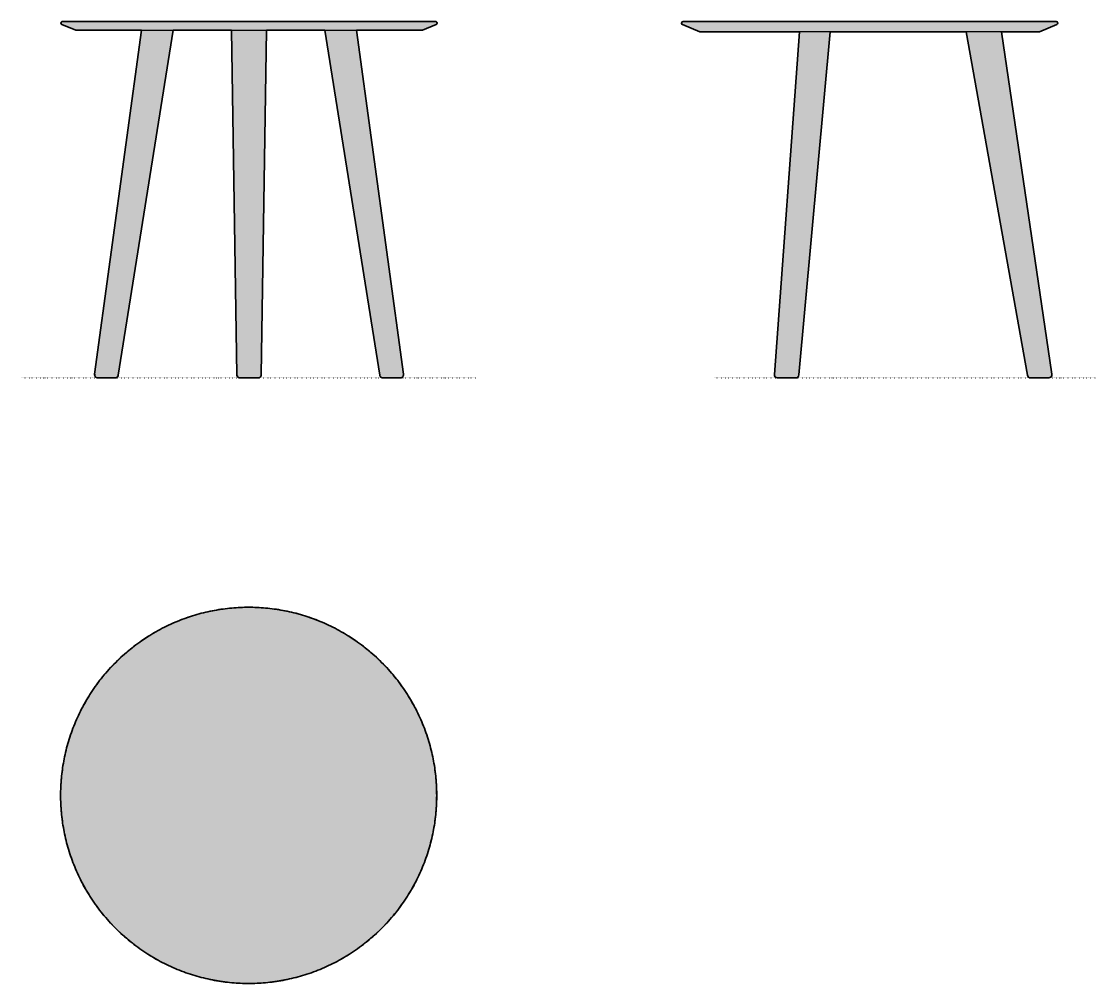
# Model space of a CAD drawing. Header units: millimetres. Extents: x 0 to 1356, y -765 to 450.
import ezdxf

# ---------------------------------------------------------------- set-up
doc = ezdxf.new("R2010")
doc.units = ezdxf.units.MM
doc.linetypes.add('Dots', pattern=[1, 0, -1])
doc.layers.add('Blocks', color=7, linetype='Continuous')
doc.layers.add('Blocks$Fill', color=7, linetype='Continuous', true_color=0xffffff)
for name, color, linetype, lineweight, true_color in [('Blocks$Inner', 7, 'Continuous', 25, 0x007f00), ('Blocks$Outline', 7, 'Continuous', 35, 0xff3f3f), ('Groud', 7, 'Dots', 25, 0x243775)]:
    doc.layers.add(name, color=color, linetype=linetype, lineweight=lineweight, true_color=true_color)

# ---------------------------------------------------------------- blocks, each defined once
blk = doc.blocks.new('Aarhus Side Table Top')
at = {"layer": 'Blocks$Fill'}
blk.add_hatch(color=256, dxfattribs=at).paths.add_polyline_path([(475, 0), (474.9, 5.3), (474.8, 10.6), (474.5, 15.9), (474, 21.3), (473.5, 26.8), (472.8, 32.2), (472, 37.7), (471, 43.2), (469.9, 48.7), (468.7, 54.3), (467.3, 59.8), (465.8, 65.4), (464.2, 70.9), (462.4, 76.4), (460.4, 81.9), (458.3, 87.4), (456.1, 92.9), (453.7, 98.3), (451.2, 103.7), (448.5, 109.1), (445.6, 114.4), (442.7, 119.6), (439.5, 124.8), (436.3, 130), (432.9, 135), (429.4, 140), (425.7, 144.9), (421.9, 149.7), (418, 154.4), (413.9, 159), (409.7, 163.5), (405.4, 167.9), (401, 172.2), (396.5, 176.4), (391.9, 180.5), (387.2, 184.4), (382.4, 188.2), (377.5, 191.9), (372.5, 195.4), (367.5, 198.8), (362.3, 202), (357.1, 205.2), (351.9, 208.1), (346.6, 211), (341.2, 213.7), (335.8, 216.2), (330.4, 218.6), (324.9, 220.8), (319.4, 222.9), (313.9, 224.9), (308.4, 226.7), (302.9, 228.3), (297.3, 229.8), (291.8, 231.2), (286.2, 232.4), (280.7, 233.5), (275.2, 234.5), (269.7, 235.3), (264.3, 236), (258.8, 236.5), (253.4, 237), (248.1, 237.3), (242.8, 237.4), (237.5, 237.5), (232.2, 237.4), (226.9, 237.3), (221.6, 237), (216.2, 236.5), (210.7, 236), (205.3, 235.3), (199.8, 234.5), (194.3, 233.5), (188.8, 232.4), (183.2, 231.2), (177.7, 229.8), (172.1, 228.3), (166.6, 226.7), (161.1, 224.9), (155.6, 222.9), (150.1, 220.8), (144.6, 218.6), (139.2, 216.2), (133.8, 213.7), (128.4, 211), (123.1, 208.1), (117.9, 205.2), (112.7, 202), (107.5, 198.8), (102.5, 195.4), (97.5, 191.9), (92.6, 188.2), (87.8, 184.4), (83.1, 180.5), (78.5, 176.4), (74, 172.2), (69.6, 167.9), (65.3, 163.5), (61.1, 159), (57, 154.4), (53.1, 149.7), (49.3, 144.9), (45.6, 140), (42.1, 135), (38.7, 130), (35.5, 124.8), (32.3, 119.6), (29.4, 114.4), (26.5, 109.1), (23.8, 103.7), (21.3, 98.3), (18.9, 92.9), (16.7, 87.4), (14.6, 81.9), (12.6, 76.4), (10.8, 70.9), (9.2, 65.4), (7.7, 59.8), (6.3, 54.3), (5.1, 48.7), (4, 43.2), (3, 37.7), (2.2, 32.2), (1.5, 26.8), (1, 21.3), (0.5, 15.9), (0.2, 10.6), (0.1, 5.3), (0, 0), (0.1, -5.3), (0.2, -10.6), (0.5, -15.9), (1, -21.3), (1.5, -26.8), (2.2, -32.2), (3, -37.7), (4, -43.2), (5.1, -48.7), (6.3, -54.3), (7.7, -59.8), (9.2, -65.4), (10.8, -70.9), (12.6, -76.4), (14.6, -81.9), (16.7, -87.4), (18.9, -92.9), (21.3, -98.3), (23.8, -103.7), (26.5, -109.1), (29.4, -114.4), (32.3, -119.6), (35.5, -124.8), (38.7, -130), (42.1, -135), (45.6, -140), (49.3, -144.9), (53.1, -149.7), (57, -154.4), (61.1, -159), (65.3, -163.5), (69.6, -167.9), (74, -172.2), (78.5, -176.4), (83.1, -180.5), (87.8, -184.4), (92.6, -188.2), (97.5, -191.9), (102.5, -195.4), (107.5, -198.8), (112.7, -202), (117.9, -205.2), (123.1, -208.1), (128.4, -211), (133.8, -213.7), (139.2, -216.2), (144.6, -218.6), (150.1, -220.8), (155.6, -222.9), (161.1, -224.9), (166.6, -226.7), (172.1, -228.3), (177.7, -229.8), (183.2, -231.2), (188.8, -232.4), (194.3, -233.5), (199.8, -234.5), (205.3, -235.3), (210.7, -236), (216.2, -236.5), (221.6, -237), (226.9, -237.3), (232.2, -237.4), (237.5, -237.5), (242.8, -237.4), (248.1, -237.3), (253.4, -237), (258.8, -236.5), (264.3, -236), (269.7, -235.3), (275.2, -234.5), (280.7, -233.5), (286.2, -232.4), (291.8, -231.2), (297.3, -229.8), (302.9, -228.3), (308.4, -226.7), (313.9, -224.9), (319.4, -222.9), (324.9, -220.8), (330.4, -218.6), (335.8, -216.2), (341.2, -213.7), (346.6, -211), (351.9, -208.1), (357.1, -205.2), (362.3, -202), (367.5, -198.8), (372.5, -195.4), (377.5, -191.9), (382.4, -188.2), (387.2, -184.4), (391.9, -180.5), (396.5, -176.4), (401, -172.2), (405.4, -167.9), (409.7, -163.5), (413.9, -159), (418, -154.4), (421.9, -149.7), (425.7, -144.9), (429.4, -140), (432.9, -135), (436.3, -130), (439.5, -124.8), (442.7, -119.6), (445.6, -114.4), (448.5, -109.1), (451.2, -103.7), (453.7, -98.3), (456.1, -92.9), (458.3, -87.4), (460.4, -81.9), (462.4, -76.4), (464.2, -70.9), (465.8, -65.4), (467.3, -59.8), (468.7, -54.3), (469.9, -48.7), (471, -43.2), (472, -37.7), (472.8, -32.2), (473.5, -26.8), (474, -21.3), (474.5, -15.9), (474.8, -10.6), (474.9, -5.3)], flags=0)
at = {"layer": 'Blocks$Inner'}
blk.add_circle((237.5, 0), 237.5, dxfattribs=at)
at = {"layer": 'Blocks$Outline'}
blk.add_rational_spline([(475, 0), (475, 237.5), (237.5, 237.5), (0, 237.5), (0, 0), (0, -237.5), (237.5, -237.5), (475, -237.5), (475, 0)], [1, 0.707106781187, 1, 0.707106781187, 1, 0.707106781187, 1, 0.707106781187, 1], degree=2, knots=[0, 0, 0, 373.064128, 373.064128, 746.128255, 746.128255, 1119.192383, 1119.192383, 1492.25651, 1492.25651, 1492.25651], dxfattribs=at)
blk = doc.blocks.new('Aarhus Side Table Side')
at = {"layer": 'Blocks$Fill'}
blk.add_hatch(color=256, dxfattribs=at).paths.add_polyline_path([(431.6, 450), (-39.3, 450), (-39.4, 450), (-39.4, 450), (-39.5, 450), (-39.5, 450), (-39.6, 450), (-39.6, 450), (-39.7, 450), (-39.7, 449.9), (-39.8, 449.9), (-39.8, 449.9), (-39.9, 449.9), (-39.9, 449.9), (-40, 449.9), (-40, 449.9), (-40.1, 449.8), (-40.1, 449.8), (-40.2, 449.8), (-40.2, 449.8), (-40.3, 449.8), (-40.3, 449.7), (-40.4, 449.7), (-40.4, 449.7), (-40.4, 449.7), (-40.5, 449.6), (-40.5, 449.6), (-40.6, 449.6), (-40.6, 449.5), (-40.6, 449.5), (-40.7, 449.5), (-40.7, 449.4), (-40.7, 449.4), (-40.8, 449.4), (-40.8, 449.3), (-40.8, 449.3), (-40.9, 449.3), (-40.9, 449.2), (-40.9, 449.2), (-41, 449.2), (-41, 449.1), (-41, 449.1), (-41.1, 449), (-41.1, 449), (-41.1, 449), (-41.1, 448.9), (-41.2, 448.9), (-41.2, 448.8), (-41.2, 448.8), (-41.2, 448.7), (-41.2, 448.7), (-41.3, 448.6), (-41.3, 448.6), (-41.3, 448.5), (-41.3, 448.5), (-41.3, 448.4), (-41.3, 448.4), (-41.3, 448.3), (-41.4, 448.3), (-41.4, 448.2), (-41.4, 448.2), (-41.4, 448.1), (-41.4, 448.1), (-41.4, 448), (-41.4, 448), (-41.4, 447.9), (-41.4, 447.9), (-41.4, 447.8), (-41.4, 447.8), (-41.4, 447.8), (-41.4, 447.7), (-41.4, 447.7), (-41.4, 447.7), (-41.4, 447.6), (-41.4, 447.6), (-41.3, 447.5), (-41.3, 447.5), (-41.3, 447.5), (-41.3, 447.4), (-41.3, 447.4), (-41.3, 447.4), (-41.3, 447.3), (-41.3, 447.3), (-41.3, 447.3), (-41.3, 447.2), (-41.2, 447.2), (-41.2, 447.2), (-41.2, 447.1), (-41.2, 447.1), (-41.2, 447), (-41.2, 447), (-41.2, 447), (-41.1, 446.9), (-41.1, 446.9), (-41.1, 446.9), (-41.1, 446.9), (-41.1, 446.8), (-41, 446.8), (-41, 446.8), (-41, 446.7), (-41, 446.7), (-41, 446.7), (-40.9, 446.6), (-40.9, 446.6), (-40.9, 446.6), (-40.9, 446.6), (-40.8, 446.5), (-40.8, 446.5), (-40.8, 446.5), (-40.8, 446.4), (-40.7, 446.4), (-40.7, 446.4), (-40.7, 446.4), (-40.6, 446.3), (-40.6, 446.3), (-40.6, 446.3), (-40.6, 446.3), (-40.5, 446.3), (-40.5, 446.2), (-40.5, 446.2), (-40.4, 446.2), (-40.4, 446.2), (-40.4, 446.1), (-40.3, 446.1), (-40.3, 446.1), (-40.3, 446.1), (-40.2, 446.1), (-40.2, 446.1), (-40.2, 446), (-40.1, 446), (-18.5, 436.9), (107.4, 436.9), (75.9, 4.4), (75.9, 4.3), (75.9, 4.2), (75.9, 4.1), (75.9, 4), (75.9, 3.9), (75.9, 3.8), (75.9, 3.7), (75.9, 3.6), (75.9, 3.5), (75.9, 3.4), (75.9, 3.3), (76, 3.2), (76, 3.1), (76, 3), (76, 2.9), (76.1, 2.8), (76.1, 2.7), (76.1, 2.6), (76.2, 2.5), (76.2, 2.4), (76.3, 2.3), (76.3, 2.2), (76.4, 2.1), (76.4, 2.1), (76.5, 2), (76.5, 1.9), (76.6, 1.8), (76.6, 1.7), (76.7, 1.7), (76.7, 1.6), (76.8, 1.5), (76.9, 1.4), (76.9, 1.3), (77, 1.3), (77.1, 1.2), (77.1, 1.1), (77.2, 1.1), (77.3, 1), (77.4, 0.9), (77.4, 0.9), (77.5, 0.8), (77.6, 0.8), (77.7, 0.7), (77.8, 0.6), (77.8, 0.6), (77.9, 0.5), (78, 0.5), (78.1, 0.4), (78.2, 0.4), (78.3, 0.4), (78.4, 0.3), (78.5, 0.3), (78.6, 0.2), (78.7, 0.2), (78.8, 0.2), (78.9, 0.2), (79, 0.1), (79.1, 0.1), (79.2, 0.1), (79.3, 0.1), (79.4, 0), (79.5, 0), (79.6, 0), (79.7, 0), (79.7, 0), (79.9, 0), (80, 0), (102.6, 0), (102.7, 0), (102.8, 0), (102.9, 0), (103, 0), (103.1, 0), (103.2, 0), (103.3, 0.1), (103.4, 0.1), (103.5, 0.1), (103.6, 0.1), (103.7, 0.1), (103.8, 0.2), (103.9, 0.2), (104, 0.2), (104.1, 0.3), (104.2, 0.3), (104.3, 0.3), (104.3, 0.4), (104.4, 0.4), (104.5, 0.4), (104.6, 0.5), (104.7, 0.5), (104.8, 0.6), (104.8, 0.6), (104.9, 0.7), (105, 0.7), (105.1, 0.8), (105.1, 0.8), (105.2, 0.9), (105.3, 1), (105.4, 1), (105.4, 1.1), (105.5, 1.1), (105.6, 1.2), (105.6, 1.3), (105.7, 1.3), (105.8, 1.4), (105.8, 1.5), (105.9, 1.6), (105.9, 1.6), (106, 1.7), (106, 1.8), (106.1, 1.9), (106.1, 1.9), (106.2, 2), (106.2, 2.1), (106.3, 2.2), (106.3, 2.3), (106.4, 2.4), (106.4, 2.4), (106.4, 2.5), (106.5, 2.6), (106.5, 2.7), (106.5, 2.8), (106.6, 2.9), (106.6, 3), (106.6, 3.1), (106.7, 3.2), (106.7, 3.3), (106.7, 3.4), (106.7, 3.5), (106.7, 3.6), (106.7, 3.7), (106.7, 3.8), (146.1, 436.9), (317.9, 436.9), (395.6, 3.4), (395.6, 3.3), (395.6, 3.2), (395.6, 3.1), (395.6, 3.1), (395.7, 3), (395.7, 2.9), (395.7, 2.8), (395.7, 2.7), (395.8, 2.6), (395.8, 2.5), (395.8, 2.4), (395.9, 2.4), (395.9, 2.3), (396, 2.2), (396, 2.1), (396.1, 2), (396.1, 2), (396.1, 1.9), (396.2, 1.8), (396.2, 1.7), (396.3, 1.7), (396.3, 1.6), (396.4, 1.5), (396.5, 1.5), (396.5, 1.4), (396.6, 1.3), (396.6, 1.3), (396.7, 1.2), (396.8, 1.1), (396.8, 1.1), (396.9, 1), (397, 1), (397, 0.9), (397.1, 0.9), (397.2, 0.8), (397.2, 0.8), (397.3, 0.7), (397.4, 0.7), (397.5, 0.6), (397.5, 0.6), (397.6, 0.5), (397.7, 0.5), (397.8, 0.4), (397.9, 0.4), (397.9, 0.4), (398, 0.3), (398.1, 0.3), (398.2, 0.3), (398.3, 0.2), (398.3, 0.2), (398.4, 0.2), (398.5, 0.1), (398.6, 0.1), (398.7, 0.1), (398.8, 0.1), (398.9, 0.1), (399, 0.1), (399.1, 0), (399.1, 0), (399.2, 0), (399.3, 0), (399.4, 0), (399.5, 0), (399.6, 0), (422.3, 0), (422.4, 0), (422.5, 0), (422.6, 0), (422.7, 0), (422.8, 0), (422.9, 0), (423, 0.1), (423.1, 0.1), (423.2, 0.1), (423.3, 0.1), (423.4, 0.2), (423.5, 0.2), (423.6, 0.2), (423.7, 0.2), (423.8, 0.3), (423.9, 0.3), (424, 0.4), (424, 0.4), (424.1, 0.5), (424.2, 0.5), (424.3, 0.5), (424.4, 0.6), (424.5, 0.6), (424.6, 0.7), (424.6, 0.8), (424.7, 0.8), (424.8, 0.9), (424.9, 0.9), (425, 1), (425, 1.1), (425.1, 1.1), (425.2, 1.2), (425.2, 1.3), (425.3, 1.3), (425.4, 1.4), (425.4, 1.5), (425.5, 1.6), (425.6, 1.7), (425.6, 1.7), (425.7, 1.8), (425.7, 1.9), (425.8, 2), (425.8, 2.1), (425.9, 2.2), (425.9, 2.2), (426, 2.3), (426, 2.4), (426.1, 2.5), (426.1, 2.6), (426.1, 2.7), (426.2, 2.8), (426.2, 2.9), (426.2, 3), (426.2, 3.1), (426.3, 3.2), (426.3, 3.3), (426.3, 3.4), (426.3, 3.5), (426.3, 3.6), (426.4, 3.7), (426.4, 3.8), (426.4, 3.9), (426.4, 4), (426.4, 4.1), (426.4, 4.3), (426.4, 4.3), (426.4, 4.4), (426.4, 4.5), (426.4, 4.6), (426.3, 4.6), (426.3, 4.7), (362.6, 436.9), (410.8, 436.9), (432.4, 446), (432.5, 446), (432.5, 446.1), (432.6, 446.1), (432.6, 446.1), (432.7, 446.1), (432.7, 446.2), (432.7, 446.2), (432.8, 446.2), (432.8, 446.3), (432.9, 446.3), (432.9, 446.3), (433, 446.4), (433, 446.4), (433, 446.4), (433.1, 446.5), (433.1, 446.5), (433.1, 446.5), (433.2, 446.6), (433.2, 446.6), (433.2, 446.6), (433.3, 446.7), (433.3, 446.7), (433.3, 446.8), (433.3, 446.8), (433.4, 446.8), (433.4, 446.9), (433.4, 446.9), (433.5, 447), (433.5, 447), (433.5, 447.1), (433.5, 447.1), (433.5, 447.1), (433.6, 447.2), (433.6, 447.2), (433.6, 447.3), (433.6, 447.3), (433.6, 447.4), (433.6, 447.4), (433.6, 447.5), (433.6, 447.5), (433.7, 447.6), (433.7, 447.6), (433.7, 447.7), (433.7, 447.7), (433.7, 447.8), (433.7, 447.8), (433.7, 447.9), (433.7, 447.9), (433.7, 448), (433.7, 448), (433.7, 448.1), (433.7, 448.1), (433.7, 448.2), (433.7, 448.2), (433.7, 448.3), (433.6, 448.3), (433.6, 448.4), (433.6, 448.4), (433.6, 448.5), (433.6, 448.5), (433.6, 448.6), (433.6, 448.6), (433.5, 448.7), (433.5, 448.7), (433.5, 448.8), (433.5, 448.8), (433.5, 448.8), (433.5, 448.9), (433.4, 448.9), (433.4, 448.9), (433.4, 449), (433.4, 449), (433.4, 449), (433.3, 449.1), (433.3, 449.1), (433.3, 449.1), (433.3, 449.2), (433.3, 449.2), (433.2, 449.2), (433.2, 449.2), (433.2, 449.3), (433.2, 449.3), (433.1, 449.3), (433.1, 449.4), (433.1, 449.4), (433.1, 449.4), (433, 449.4), (433, 449.5), (433, 449.5), (432.9, 449.5), (432.9, 449.5), (432.9, 449.6), (432.9, 449.6), (432.8, 449.6), (432.8, 449.6), (432.8, 449.6), (432.7, 449.7), (432.7, 449.7), (432.7, 449.7), (432.6, 449.7), (432.6, 449.7), (432.6, 449.8), (432.5, 449.8), (432.5, 449.8), (432.5, 449.8), (432.4, 449.8), (432.4, 449.8), (432.4, 449.8), (432.3, 449.9), (432.3, 449.9), (432.3, 449.9), (432.2, 449.9), (432.2, 449.9), (432.2, 449.9), (432.1, 449.9), (432.1, 449.9), (432, 449.9), (432, 449.9), (432, 450), (431.9, 450), (431.9, 450), (431.9, 450), (431.8, 450), (431.8, 450), (431.7, 450), (431.7, 450), (431.7, 450)], flags=0)
at = {"layer": 'Blocks$Inner'}
for points in [[(-39.3, 450), (431.6, 450)], [(432.4, 446), (410.8, 436.9), (-18.5, 436.9), (-40.1, 446)], [(107.4, 436.9), (75.9, 4.4)], [(106.7, 3.8), (146.1, 436.9)], [(317.9, 436.9), (395.6, 3.4)], [(426.3, 4.7), (362.6, 436.9)], [(80, 0), (102.6, 0)], [(399.6, 0), (422.3, 0)]]:
    blk.add_lwpolyline(points, dxfattribs=at)
for points, knots in [([(-40.1, 446), (-40.9, 446.4), (-41.4, 447.1), (-41.4, 447.9), (-41.4, 449.1), (-40.5, 450), (-39.3, 450)], [6, 6, 6, 6, 7, 7, 7, 8, 8, 8, 8]), ([(431.6, 450), (432.5, 450), (433.2, 449.5), (433.5, 448.7), (434, 447.7), (433.5, 446.5), (432.4, 446)], [1, 1, 1, 1, 2, 2, 2, 3, 3, 3, 3]), ([(75.9, 4.4), (75.7, 2.1), (77.4, 0.2), (79.7, 0), (79.8, 0), (79.9, 0), (80, 0)], [1, 1, 1, 1, 2, 2, 2, 3, 3, 3, 3]), ([(422.3, 0), (424.5, 0), (426.4, 1.8), (426.4, 4.1), (426.4, 4.3), (426.4, 4.5), (426.3, 4.7)], [2, 2, 2, 2, 3, 3, 3, 4, 4, 4, 4])]:
    blk.add_open_spline(points, degree=3, knots=knots, dxfattribs=at)
for points in [[(102.6, 0), (104.8, 0), (106.6, 1.6), (106.7, 3.8)], [(395.6, 3.4), (395.9, 1.4), (397.6, 0), (399.6, 0)]]:
    blk.add_open_spline(points, degree=3, dxfattribs=at)
at = {"layer": 'Blocks$Outline'}
for points in [[(431.6, 450), (-39.3, 450)], [(-40.1, 446), (-18.5, 436.9)], [(-18.5, 436.9), (107.4, 436.9)], [(107.4, 436.9), (75.9, 4.4)], [(106.7, 3.8), (146.1, 436.9)], [(146.1, 436.9), (317.9, 436.9)], [(317.9, 436.9), (395.6, 3.4)], [(426.3, 4.7), (362.6, 436.9)], [(362.6, 436.9), (410.8, 436.9)], [(410.8, 436.9), (432.4, 446)], [(80, 0), (102.6, 0)], [(399.6, 0), (422.3, 0)]]:
    blk.add_lwpolyline(points, dxfattribs=at)
for points in [[(-39.3, 450), (-40.5, 450), (-41.4, 449.1), (-41.4, 447.9), (-41.4, 447.1), (-40.9, 446.4), (-40.1, 446)], [(432.4, 446), (433.5, 446.5), (434, 447.7), (433.5, 448.7), (433.2, 449.5), (432.5, 450), (431.6, 450)], [(75.9, 4.4), (75.7, 2.1), (77.4, 0.2), (79.7, 0), (79.8, 0), (79.9, 0), (80, 0)], [(422.3, 0), (424.5, 0), (426.4, 1.8), (426.4, 4.1), (426.4, 4.3), (426.4, 4.5), (426.3, 4.7)]]:
    blk.add_open_spline(points, degree=3, knots=[0, 0, 0, 0, 1, 1, 1, 2, 2, 2, 2], dxfattribs=at)
for points in [[(102.6, 0), (104.8, 0), (106.6, 1.6), (106.7, 3.8)], [(395.6, 3.4), (395.9, 1.4), (397.6, 0), (399.6, 0)]]:
    blk.add_open_spline(points, degree=3, dxfattribs=at)
blk = doc.blocks.new('Aarhus Side Table Front')
at = {"layer": 'Blocks$Fill'}
blk.add_hatch(color=256, dxfattribs=at).paths.add_polyline_path([(286.9, 450), (51.9, 450), (51.9, 450), (51.8, 450), (51.8, 450), (51.7, 450), (51.7, 450), (51.7, 450), (51.6, 450), (51.6, 450), (51.5, 450), (51.5, 450), (51.5, 449.9), (51.4, 449.9), (51.4, 449.9), (51.3, 449.9), (51.3, 449.9), (51.2, 449.9), (51.2, 449.9), (51.2, 449.9), (51.1, 449.8), (51.1, 449.8), (51, 449.8), (51, 449.8), (51, 449.8), (50.9, 449.7), (50.9, 449.7), (50.9, 449.7), (50.8, 449.7), (50.8, 449.7), (50.7, 449.6), (50.7, 449.6), (50.7, 449.6), (50.6, 449.5), (50.6, 449.5), (50.6, 449.5), (50.5, 449.5), (50.5, 449.4), (50.5, 449.4), (50.4, 449.4), (50.4, 449.3), (50.4, 449.3), (50.4, 449.3), (50.3, 449.2), (50.3, 449.2), (50.3, 449.2), (50.2, 449.1), (50.2, 449.1), (50.2, 449.1), (50.2, 449), (50.2, 449), (50.1, 448.9), (50.1, 448.9), (50.1, 448.9), (50.1, 448.8), (50.1, 448.8), (50, 448.7), (50, 448.7), (50, 448.7), (50, 448.6), (50, 448.6), (50, 448.6), (50, 448.5), (50, 448.5), (49.9, 448.4), (49.9, 448.4), (49.9, 448.4), (49.9, 448.3), (49.9, 448.3), (49.9, 448.2), (49.9, 448.2), (49.9, 448.2), (49.9, 448.1), (49.9, 448.1), (49.9, 448), (49.9, 448), (49.9, 447.9), (49.9, 447.9), (49.9, 447.9), (49.9, 447.8), (49.9, 447.8), (49.9, 447.7), (49.9, 447.7), (49.9, 447.6), (49.9, 447.6), (49.9, 447.6), (50, 447.5), (50, 447.5), (50, 447.4), (50, 447.4), (50, 447.3), (50, 447.3), (50, 447.3), (50.1, 447.2), (50.1, 447.2), (50.1, 447.1), (50.1, 447.1), (50.1, 447.1), (50.2, 447), (50.2, 447), (50.2, 446.9), (50.2, 446.9), (50.2, 446.9), (50.3, 446.8), (50.3, 446.8), (50.3, 446.8), (50.4, 446.7), (50.4, 446.7), (50.4, 446.7), (50.4, 446.6), (50.5, 446.6), (50.5, 446.6), (50.5, 446.5), (50.6, 446.5), (50.6, 446.5), (50.6, 446.5), (50.7, 446.4), (50.7, 446.4), (50.7, 446.4), (50.8, 446.4), (50.8, 446.3), (50.8, 446.3), (50.9, 446.3), (50.9, 446.3), (50.9, 446.2), (51, 446.2), (51, 446.2), (51.1, 446.2), (51.1, 446.2), (51.1, 446.2), (68.5, 438.9), (151.6, 438.9), (92.4, 4.5), (92.4, 4.4), (92.4, 4.3), (92.4, 4.2), (92.4, 4.1), (92.4, 4), (92.4, 3.9), (92.4, 3.8), (92.4, 3.7), (92.4, 3.6), (92.4, 3.5), (92.4, 3.4), (92.5, 3.3), (92.5, 3.2), (92.5, 3.1), (92.5, 3), (92.6, 2.9), (92.6, 2.7), (92.6, 2.6), (92.7, 2.5), (92.7, 2.4), (92.7, 2.3), (92.8, 2.2), (92.8, 2.2), (92.9, 2.1), (92.9, 2), (93, 1.9), (93.1, 1.8), (93.1, 1.7), (93.2, 1.6), (93.2, 1.5), (93.3, 1.4), (93.4, 1.4), (93.4, 1.3), (93.5, 1.2), (93.6, 1.1), (93.7, 1.1), (93.7, 1), (93.8, 0.9), (93.9, 0.9), (94, 0.8), (94.1, 0.7), (94.2, 0.7), (94.3, 0.6), (94.3, 0.6), (94.4, 0.5), (94.5, 0.5), (94.6, 0.4), (94.7, 0.4), (94.8, 0.3), (94.9, 0.3), (95, 0.2), (95.1, 0.2), (95.2, 0.2), (95.3, 0.1), (95.4, 0.1), (95.5, 0.1), (95.7, 0.1), (95.8, 0), (95.9, 0), (96, 0), (96.1, 0), (96.2, 0), (96.3, 0), (96.4, 0), (118.4, 0), (118.5, 0), (118.6, 0), (118.6, 0), (118.7, 0), (118.8, 0), (118.9, 0), (119, 0), (119.1, 0.1), (119.1, 0.1), (119.2, 0.1), (119.3, 0.1), (119.4, 0.1), (119.5, 0.2), (119.6, 0.2), (119.6, 0.2), (119.7, 0.2), (119.8, 0.3), (119.9, 0.3), (120, 0.3), (120.1, 0.4), (120.1, 0.4), (120.2, 0.4), (120.3, 0.5), (120.4, 0.5), (120.5, 0.6), (120.5, 0.6), (120.6, 0.7), (120.7, 0.7), (120.8, 0.8), (120.8, 0.8), (120.9, 0.9), (121, 1), (121.1, 1), (121.1, 1.1), (121.2, 1.1), (121.3, 1.2), (121.3, 1.3), (121.4, 1.3), (121.4, 1.4), (121.5, 1.5), (121.6, 1.6), (121.6, 1.6), (121.7, 1.7), (121.7, 1.8), (121.8, 1.9), (121.8, 1.9), (121.9, 2), (121.9, 2.1), (121.9, 2.2), (122, 2.2), (122, 2.3), (122.1, 2.4), (122.1, 2.5), (122.1, 2.6), (122.2, 2.6), (122.2, 2.7), (122.2, 2.8), (122.2, 2.9), (122.3, 3), (122.3, 3), (122.3, 3.1), (122.3, 3.2), (122.3, 3.3), (122.3, 3.4), (191.7, 438.9), (265.3, 438.9), (271.9, 3.9), (271.9, 3.9), (271.9, 3.8), (271.9, 3.7), (271.9, 3.6), (271.9, 3.5), (271.9, 3.4), (272, 3.3), (272, 3.2), (272, 3.1), (272, 3), (272, 2.9), (272.1, 2.8), (272.1, 2.8), (272.1, 2.7), (272.2, 2.6), (272.2, 2.5), (272.2, 2.4), (272.3, 2.3), (272.3, 2.2), (272.4, 2.1), (272.4, 2), (272.5, 1.9), (272.5, 1.9), (272.6, 1.8), (272.6, 1.7), (272.7, 1.6), (272.8, 1.5), (272.8, 1.5), (272.9, 1.4), (273, 1.3), (273, 1.2), (273.1, 1.2), (273.2, 1.1), (273.2, 1), (273.3, 0.9), (273.4, 0.9), (273.5, 0.8), (273.6, 0.8), (273.6, 0.7), (273.7, 0.6), (273.8, 0.6), (273.9, 0.5), (274, 0.5), (274.1, 0.4), (274.2, 0.4), (274.3, 0.4), (274.4, 0.3), (274.4, 0.3), (274.5, 0.2), (274.6, 0.2), (274.7, 0.2), (274.8, 0.2), (274.9, 0.1), (275, 0.1), (275.1, 0.1), (275.2, 0.1), (275.3, 0), (275.4, 0), (275.5, 0), (275.5, 0), (275.6, 0), (275.7, 0), (275.8, 0), (275.9, 0), (286.9, 0), (298.9, 0), (299, 0), (299.1, 0), (299.1, 0), (299.2, 0), (299.3, 0), (299.4, 0), (299.5, 0), (299.6, 0.1), (299.7, 0.1), (299.8, 0.1), (299.9, 0.1), (300, 0.2), (300.1, 0.2), (300.1, 0.2), (300.2, 0.2), (300.3, 0.3), (300.4, 0.3), (300.5, 0.4), (300.6, 0.4), (300.7, 0.4), (300.8, 0.5), (300.9, 0.5), (301, 0.6), (301, 0.6), (301.1, 0.7), (301.2, 0.8), (301.3, 0.8), (301.4, 0.9), (301.5, 0.9), (301.5, 1), (301.6, 1.1), (301.7, 1.2), (301.8, 1.2), (301.8, 1.3), (301.9, 1.4), (302, 1.5), (302, 1.5), (302.1, 1.6), (302.1, 1.7), (302.2, 1.8), (302.3, 1.9), (302.3, 1.9), (302.4, 2), (302.4, 2.1), (302.5, 2.2), (302.5, 2.3), (302.5, 2.4), (302.6, 2.5), (302.6, 2.6), (302.6, 2.7), (302.7, 2.8), (302.7, 2.8), (302.7, 2.9), (302.8, 3), (302.8, 3.1), (302.8, 3.2), (302.8, 3.3), (302.8, 3.4), (302.8, 3.5), (302.9, 3.6), (302.9, 3.7), (302.9, 3.8), (302.9, 3.9), (302.9, 3.9), (309.5, 438.9), (383.1, 438.9), (452.4, 3.4), (452.5, 3.3), (452.5, 3.2), (452.5, 3.1), (452.5, 3), (452.5, 3), (452.5, 2.9), (452.6, 2.8), (452.6, 2.7), (452.6, 2.6), (452.7, 2.6), (452.7, 2.5), (452.7, 2.4), (452.8, 2.3), (452.8, 2.2), (452.8, 2.2), (452.9, 2.1), (452.9, 2), (453, 1.9), (453, 1.9), (453.1, 1.8), (453.1, 1.7), (453.2, 1.6), (453.2, 1.6), (453.3, 1.5), (453.3, 1.4), (453.4, 1.3), (453.5, 1.3), (453.5, 1.2), (453.6, 1.1), (453.7, 1.1), (453.7, 1), (453.8, 1), (453.9, 0.9), (453.9, 0.8), (454, 0.8), (454.1, 0.7), (454.2, 0.7), (454.2, 0.6), (454.3, 0.6), (454.4, 0.5), (454.5, 0.5), (454.6, 0.4), (454.6, 0.4), (454.7, 0.4), (454.8, 0.3), (454.9, 0.3), (455, 0.3), (455, 0.2), (455.1, 0.2), (455.2, 0.2), (455.3, 0.2), (455.4, 0.1), (455.5, 0.1), (455.6, 0.1), (455.6, 0.1), (455.7, 0.1), (455.8, 0), (455.9, 0), (456, 0), (456.1, 0), (456.1, 0), (456.2, 0), (456.3, 0), (456.4, 0), (478.4, 0), (478.5, 0), (478.6, 0), (478.7, 0), (478.8, 0), (478.9, 0), (479, 0), (479.1, 0.1), (479.2, 0.1), (479.3, 0.1), (479.4, 0.1), (479.5, 0.2), (479.6, 0.2), (479.7, 0.2), (479.8, 0.3), (479.9, 0.3), (480, 0.4), (480.1, 0.4), (480.2, 0.5), (480.3, 0.5), (480.4, 0.6), (480.5, 0.6), (480.6, 0.7), (480.7, 0.7), (480.8, 0.8), (480.9, 0.9), (481, 0.9), (481, 1), (481.1, 1.1), (481.2, 1.1), (481.3, 1.2), (481.3, 1.3), (481.4, 1.4), (481.5, 1.4), (481.5, 1.5), (481.6, 1.6), (481.7, 1.7), (481.7, 1.8), (481.8, 1.9), (481.8, 2), (481.9, 2.1), (481.9, 2.2), (482, 2.2), (482, 2.3), (482.1, 2.4), (482.1, 2.5), (482.2, 2.6), (482.2, 2.7), (482.2, 2.9), (482.3, 3), (482.3, 3.1), (482.3, 3.2), (482.3, 3.3), (482.3, 3.4), (482.4, 3.5), (482.4, 3.6), (482.4, 3.7), (482.4, 3.8), (482.4, 3.9), (482.4, 4), (482.4, 4.1), (482.4, 4.2), (482.4, 4.3), (482.4, 4.4), (482.4, 4.5), (423.2, 438.9), (506.3, 438.9), (523.7, 446.2), (523.7, 446.2), (523.7, 446.2), (523.8, 446.2), (523.8, 446.2), (523.8, 446.2), (523.9, 446.3), (523.9, 446.3), (523.9, 446.3), (524, 446.3), (524, 446.4), (524, 446.4), (524.1, 446.4), (524.1, 446.4), (524.1, 446.5), (524.2, 446.5), (524.2, 446.5), (524.2, 446.5), (524.3, 446.6), (524.3, 446.6), (524.3, 446.6), (524.4, 446.7), (524.4, 446.7), (524.4, 446.7), (524.5, 446.8), (524.5, 446.8), (524.5, 446.8), (524.5, 446.9), (524.6, 446.9), (524.6, 446.9), (524.6, 447), (524.6, 447), (524.6, 447.1), (524.7, 447.1), (524.7, 447.1), (524.7, 447.2), (524.7, 447.2), (524.7, 447.3), (524.8, 447.3), (524.8, 447.3), (524.8, 447.4), (524.8, 447.4), (524.8, 447.5), (524.8, 447.5), (524.8, 447.6), (524.8, 447.6), (524.8, 447.6), (524.9, 447.7), (524.9, 447.7), (524.9, 447.8), (524.9, 447.8), (524.9, 447.9), (524.9, 447.9), (524.9, 447.9), (524.9, 448), (524.9, 448), (524.9, 448.1), (524.9, 448.1), (524.9, 448.2), (524.9, 448.2), (524.9, 448.2), (524.9, 448.3), (524.9, 448.3), (524.8, 448.4), (524.8, 448.4), (524.8, 448.4), (524.8, 448.5), (524.8, 448.5), (524.8, 448.6), (524.8, 448.6), (524.8, 448.6), (524.8, 448.7), (524.7, 448.7), (524.7, 448.7), (524.7, 448.8), (524.7, 448.8), (524.7, 448.9), (524.7, 448.9), (524.6, 448.9), (524.6, 449), (524.6, 449), (524.6, 449.1), (524.6, 449.1), (524.5, 449.1), (524.5, 449.2), (524.5, 449.2), (524.5, 449.2), (524.4, 449.3), (524.4, 449.3), (524.4, 449.3), (524.3, 449.4), (524.3, 449.4), (524.3, 449.4), (524.2, 449.5), (524.2, 449.5), (524.2, 449.5), (524.1, 449.5), (524.1, 449.6), (524.1, 449.6), (524, 449.6), (524, 449.7), (524, 449.7), (523.9, 449.7), (523.9, 449.7), (523.9, 449.7), (523.8, 449.8), (523.8, 449.8), (523.7, 449.8), (523.7, 449.8), (523.7, 449.8), (523.6, 449.9), (523.6, 449.9), (523.5, 449.9), (523.5, 449.9), (523.4, 449.9), (523.4, 449.9), (523.4, 449.9), (523.3, 449.9), (523.3, 450), (523.2, 450), (523.2, 450), (523.2, 450), (523.1, 450), (523.1, 450), (523, 450), (523, 450), (523, 450), (522.9, 450), (522.9, 450)], flags=0)
at = {"layer": 'Blocks$Inner'}
for p, q in [((151.6, 438.9), (92.4, 4.5)), ((122.3, 3.4), (191.7, 438.9)), ((265.3, 438.9), (271.9, 3.9)), ((452.4, 3.4), (383.1, 438.9)), ((423.2, 438.9), (482.4, 4.5)), ((96.4, 0), (118.4, 0)), ((478.4, 0), (456.4, 0))]:
    blk.add_line(p, q, dxfattribs=at)
for points in [[(522.9, 450), (286.9, 450), (51.9, 450)], [(51.1, 446.2), (68.5, 438.9), (286.9, 438.9), (506.3, 438.9), (523.7, 446.2)], [(302.9, 3.9), (309.5, 438.9)], [(275.9, 0), (286.9, 0), (298.9, 0)]]:
    blk.add_lwpolyline(points, dxfattribs=at)
for centre, radius, start, end in [((51.9, 448), 2, 90, 247.22), ((522.9, 448), 2, 292.78, 90), ((96.4, 4), 4, 172.2166, 270), ((118.4, 4), 4, 270, 350.9193), ((275.9, 4), 4, 180.8761, 270), ((298.9, 4), 4, 270, 359.1239)]:
    blk.add_arc(centre, radius, start, end, dxfattribs=at)
at = {"layer": 'Blocks$Inner', "extrusion": (0, 0, -1)}
for centre, start, end in [((-456.4, 4), 270, 350.9193), ((-478.4, 4), 172.2166, 270)]:
    blk.add_arc(centre, 4, start, end, dxfattribs=at)
at = {"layer": 'Blocks$Outline'}
for points in [[(286.9, 450), (51.9, 450)], [(522.9, 450), (286.9, 450)], [(51.1, 446.2), (68.5, 438.9)], [(68.5, 438.9), (151.6, 438.9)], [(151.6, 438.9), (92.4, 4.5)], [(122.3, 3.4), (191.7, 438.9)], [(191.7, 438.9), (265.3, 438.9)], [(265.3, 438.9), (271.9, 3.9)], [(302.9, 3.9), (309.5, 438.9)], [(309.5, 438.9), (383.1, 438.9)], [(383.1, 438.9), (452.4, 3.4)], [(482.4, 4.5), (423.2, 438.9)], [(423.2, 438.9), (506.3, 438.9)], [(506.3, 438.9), (523.7, 446.2)], [(96.4, 0), (118.4, 0)], [(275.9, 0), (286.9, 0)], [(286.9, 0), (298.9, 0)], [(456.4, 0), (478.4, 0)]]:
    blk.add_lwpolyline(points, dxfattribs=at)
for points, weights, knots in [([(51.9, 450), (50.3, 450), (49.9, 448.4), (49.6, 446.8), (51.1, 446.2)], [1, 0.773784887102, 1, 0.773784887102, 1], [0, 0, 0, 2.744007, 2.744007, 5.488014, 5.488014, 5.488014]), ([(523.7, 446.2), (525.2, 446.8), (524.8, 448.4), (524.5, 450), (522.9, 450)], [1, 0.773784887102, 1, 0.773784887102, 1], [0, 0, 0, 2.744007, 2.744007, 5.488014, 5.488014, 5.488014]), ([(92.4, 4.5), (92.2, 2.7), (93.4, 1.4), (94.6, 0), (96.4, 0)], [1, 0.910352753524, 1, 0.910352753524, 1], [0, 0, 0, 3.413285, 3.413285, 6.826571, 6.826571, 6.826571]), ([(478.4, 0), (480.2, 0), (481.4, 1.4), (482.6, 2.7), (482.4, 4.5)], [1, 0.910352753524, 1, 0.910352753524, 1], [0, 0, 0, 3.413285, 3.413285, 6.826571, 6.826571, 6.826571])]:
    blk.add_rational_spline(points, weights, degree=2, knots=knots, dxfattribs=at)
for points, weights in [([(118.4, 0), (121.8, 0), (122.3, 3.4)], [1, 0.760863310644, 1]), ([(271.9, 3.9), (272, 0), (275.9, 0)], [1, 0.712491892123, 1]), ([(298.9, 0), (302.8, 0), (302.9, 3.9)], [1, 0.712491892123, 1]), ([(452.4, 3.4), (453, 0), (456.4, 0)], [1, 0.760863310644, 1])]:
    blk.add_rational_spline(points, weights, degree=2, dxfattribs=at)

msp = doc.modelspace()

# ---------------------------------------------------------------- linework, layer by layer
at = {"layer": 'Groud'}
for points in [[(0, 0), (573.8, 0)], [(875, 0), (1356.4, 0)]]:
    msp.add_lwpolyline(points, dxfattribs=at)

# ---------------------------------------------------------------- block references
at = {"layer": 'Blocks'}
for name, p in [('Aarhus Side Table Front', (0, 0)), ('Aarhus Side Table Side', (875, 0)), ('Aarhus Side Table Top', (49.4, -527.1))]:
    msp.add_blockref(name, p, dxfattribs=at)

doc.saveas('drawing.dxf')
